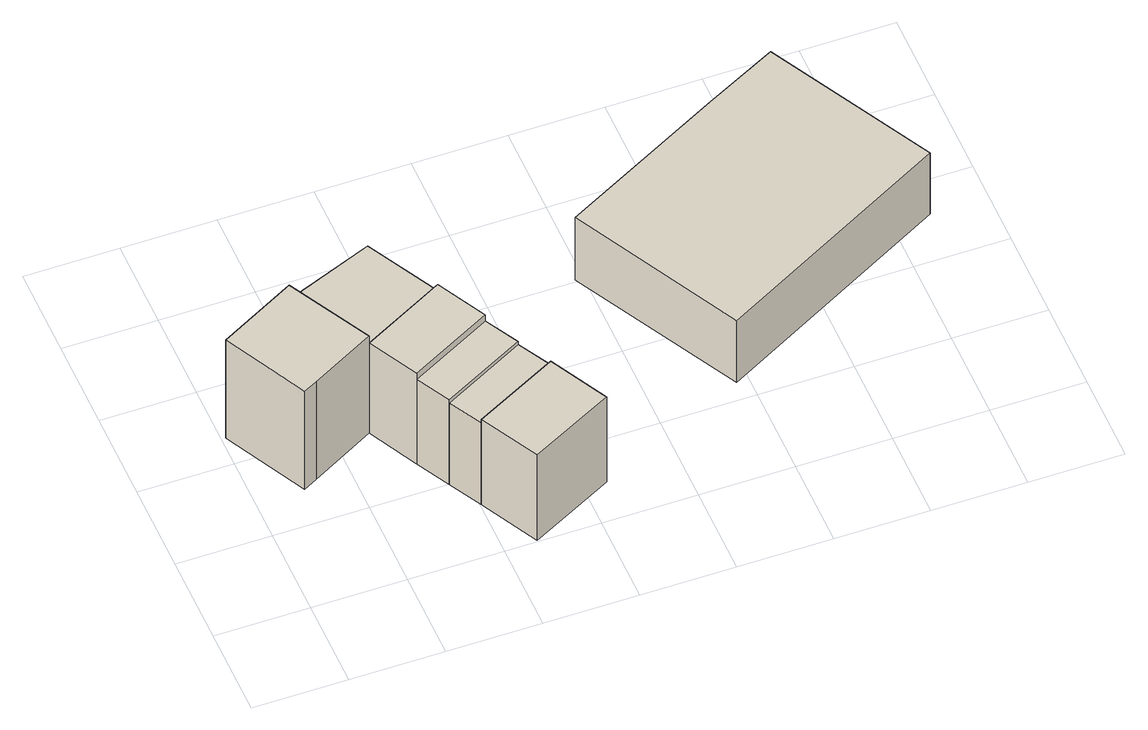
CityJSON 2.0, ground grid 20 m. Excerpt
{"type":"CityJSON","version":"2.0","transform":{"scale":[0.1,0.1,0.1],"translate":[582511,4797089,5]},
"CityObjects":{
"building1":{"type":"Building","children":["building1-1"],"geometry":[{"type":"MultiSurface","lod":"1","boundaries":[[[0,1,2,3]],[[1,4,5,2]],[[4,6,7,5]],[[6,8,9,7]],[[8,0,3,9]],[[8,6,4,1,0]]]}]},
"building1-1":{"type":"BuildingPart","attributes":{"name":"8297485_P","measuredHeight":27.76},"parents":["building1"],"geometry":[{"type":"MultiSurface","lod":"2","boundaries":[[[0,1,2,3]],[[1,4,5,2]],[[4,6,7,5]],[[6,8,9,7]],[[8,0,3,9]],[[8,6,4,1,0]]],"semantics":{"surfaces":[{"type":"WallSurface"},{"type":"RoofSurface"}],"values":[0,0,0,0,0,1]}}]},
"building2":{"type":"Building","children":["building2-1"],"geometry":[{"type":"MultiSurface","lod":"1","boundaries":[[[10,11,12,13]],[[11,14,15,12]],[[14,16,9,15]],[[16,10,13,9]],[[16,14,11,10]]]}]},
"building2-1":{"type":"BuildingPart","attributes":{"name":"8297495_P","measuredHeight":23.9},"parents":["building2"],"geometry":[{"type":"MultiSurface","lod":"2","boundaries":[[[10,11,12,13]],[[11,14,15,12]],[[14,16,9,15]],[[16,10,13,9]],[[16,14,11,10]]],"semantics":{"surfaces":[{"type":"WallSurface"},{"type":"RoofSurface"}],"values":[0,0,0,0,1]}}]},
"building3":{"type":"Building","children":["building3-1"],"geometry":[{"type":"MultiSurface","lod":"1","boundaries":[[[17,18,9,19]],[[18,20,15,9]],[[20,21,22,15]],[[21,17,19,22]],[[21,20,18,17]]]}]},
"building3-1":{"type":"BuildingPart","attributes":{"name":"8297483_P","measuredHeight":25.69},"parents":["building3"],"geometry":[{"type":"MultiSurface","lod":"2","boundaries":[[[17,18,9,19]],[[18,20,15,9]],[[20,21,22,15]],[[21,17,19,22]],[[21,20,18,17]]],"semantics":{"surfaces":[{"type":"WallSurface"},{"type":"RoofSurface"}],"values":[0,0,0,0,1]}}]},
"building4":{"type":"Building","children":["building4-1"],"geometry":[{"type":"MultiSurface","lod":"1","boundaries":[[[23,24,25,26]],[[24,27,19,25]],[[27,28,22,19]],[[28,23,26,22]],[[28,27,24,23]]]}]},
"building4-1":{"type":"BuildingPart","attributes":{"name":"8297482_P","measuredHeight":24.02},"parents":["building4"],"geometry":[{"type":"MultiSurface","lod":"2","boundaries":[[[23,24,25,26]],[[24,27,19,25]],[[27,28,22,19]],[[28,23,26,22]],[[28,27,24,23]]],"semantics":{"surfaces":[{"type":"WallSurface"},{"type":"RoofSurface"}],"values":[0,0,0,0,1]}}]},
"building5":{"type":"Building","children":["building5-1"],"geometry":[{"type":"MultiSurface","lod":"1","boundaries":[[[29,30,31,32]],[[30,33,25,31]],[[33,34,26,25]],[[34,35,36,26]],[[35,29,32,36]],[[35,34,33,30,29]]]}]},
"building5-1":{"type":"BuildingPart","attributes":{"name":"8297481_P","measuredHeight":23.27},"parents":["building5"],"geometry":[{"type":"MultiSurface","lod":"2","boundaries":[[[29,30,31,32]],[[30,33,25,31]],[[33,34,26,25]],[[34,35,36,26]],[[35,29,32,36]],[[35,34,33,30,29]]],"semantics":{"surfaces":[{"type":"WallSurface"},{"type":"RoofSurface"}],"values":[0,0,0,0,0,1]}}]},
"building6":{"type":"Building","children":["building6-1"],"geometry":[{"type":"MultiSurface","lod":"1","boundaries":[[[37,38,36,31]],[[38,39,40,36]],[[39,41,42,40]],[[41,37,31,42]],[[41,39,38,37]]]}]},
"building6-1":{"type":"BuildingPart","attributes":{"name":"8297480_P","measuredHeight":24.14},"parents":["building6"],"geometry":[{"type":"MultiSurface","lod":"2","boundaries":[[[37,38,36,31]],[[38,39,40,36]],[[39,41,42,40]],[[41,37,31,42]],[[41,39,38,37]]],"semantics":{"surfaces":[{"type":"WallSurface"},{"type":"RoofSurface"}],"values":[0,0,0,0,1]}}]},
"building7":{"type":"Building","children":["building7-1"],"geometry":[{"type":"MultiSurface","lod":"1","boundaries":[[[43,44,45,46]],[[44,47,48,45]],[[47,49,50,48]],[[49,51,52,50]],[[51,43,46,52]],[[51,49,47,44,43]]]}]},
"building7-1":{"type":"BuildingPart","attributes":{"name":"8297593_P","measuredHeight":17.53},"parents":["building7"],"geometry":[{"type":"MultiSurface","lod":"2","boundaries":[[[43,44,45,46]],[[44,47,48,45]],[[47,49,50,48]],[[49,51,52,50]],[[51,43,46,52]],[[51,49,47,44,43]]],"semantics":{"surfaces":[{"type":"WallSurface"},{"type":"RoofSurface"}],"values":[0,0,0,0,0,1]}}]}
},
"vertices":[
[131,304,288],[102,289,288],[102,289,8],[131,304,9],[9,468,288],[9,468,9],[174,556,288],[174,556,10],[269,377,288],[269,377,11],
[175,554,250],[364,628,250],[364,628,12],[175,554,10],[447,471,250],[447,471,11],[269,377,250],
[325,271,268],[269,377,268],[325,271,10],[447,471,268],[503,364,268],[503,364,11],
[542,291,251],[364,198,251],[364,198,10],[542,291,11],[325,271,251],[503,364,251],
[541,198,243],[402,127,243],[402,127,11],[541,198,12],[364,198,243],[542,291,243],[581,219,243],[581,219,11],
[402,127,253],[581,219,253],[647,93,253],[647,93,11],[468,2,253],[468,2,10],
[1131,781,197],[1285,859,197],[1285,859,24],[1131,781,20],[1474,503,197],[1474,503,23],[970,233,197],[970,233,21],[779,596,197],[779,596,18]
]}
